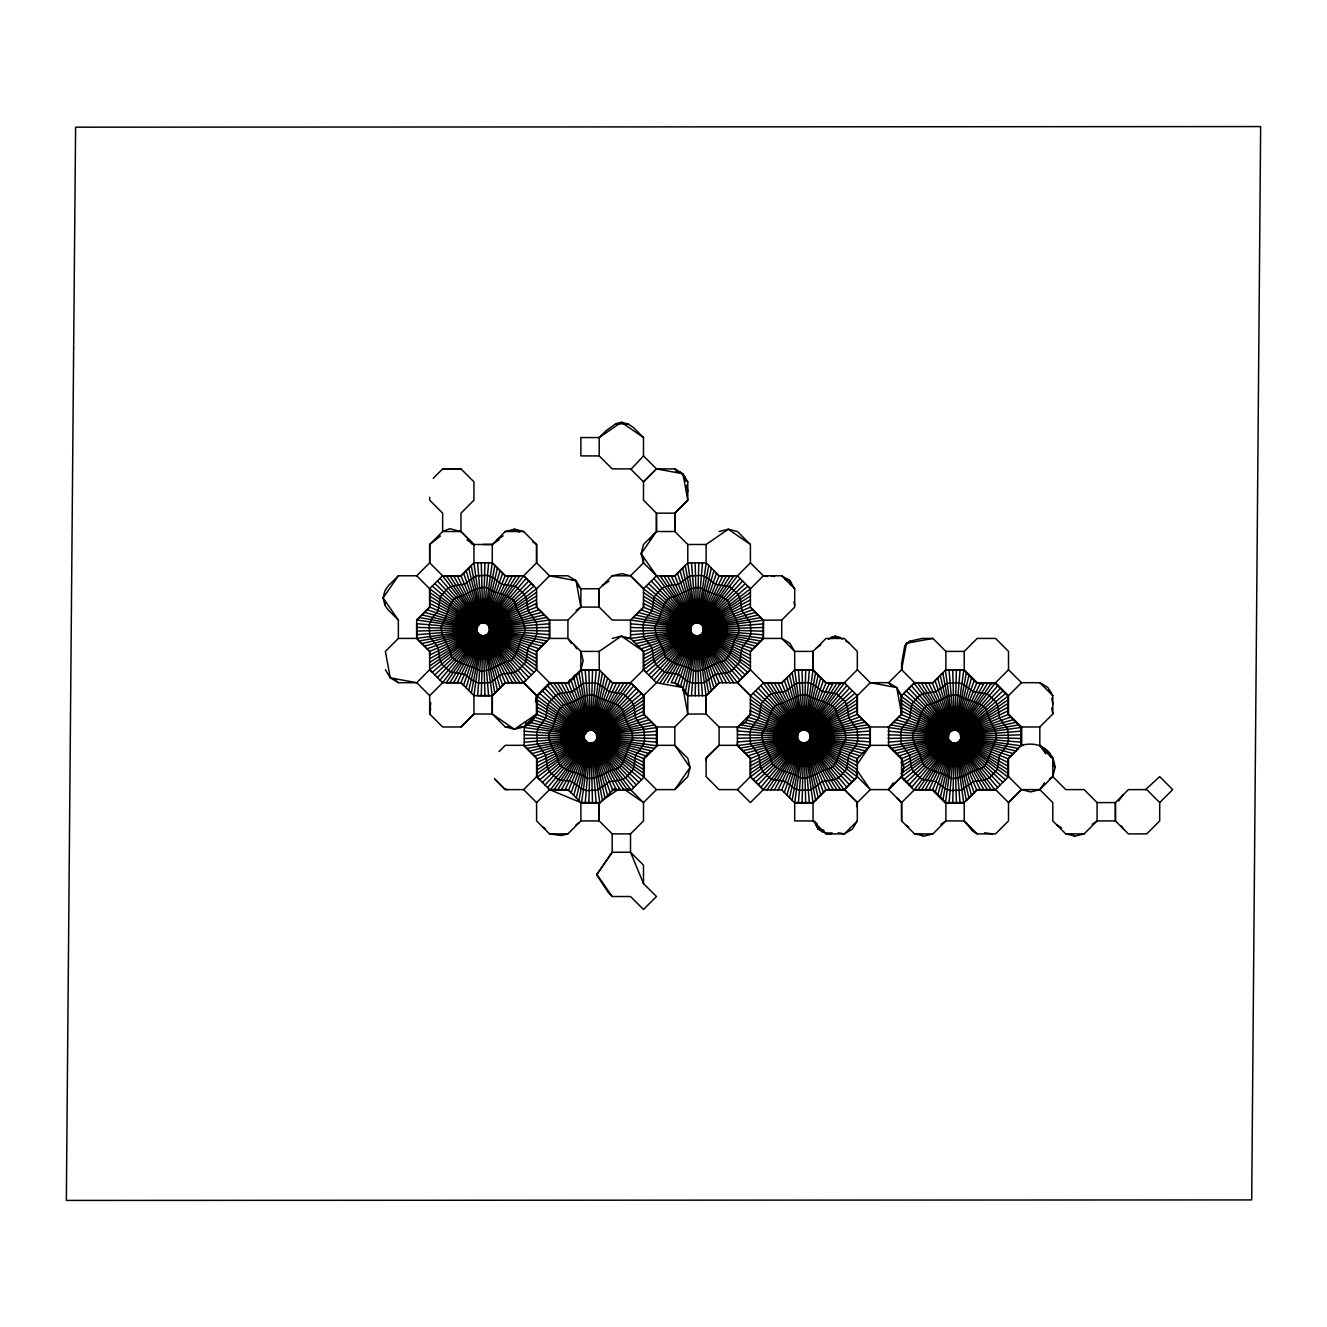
<?xml version="1.0" encoding="UTF-8"?>
<svg xmlns="http://www.w3.org/2000/svg" width="1327" height="1327" viewBox="0 0 1327 1327"><rect width="100%" height="100%" fill="white"/><g stroke="black" fill="none" stroke-linecap="round" stroke-linejoin="round"><path stroke-width="1.5" d="M477.886 633.211L429.633 669.704L416.711 682.708L398.365 682.708L390.254 677.832L385.394 651.375L398.365 638.42L398.365 620.074L387.783 609.491L384.896 605.129L383.105 597.93L384.847 590.93L388.181 585.97L398.365 575.785L416.711 575.785L429.683 588.757L429.683 607.102L416.661 620.041L416.711 638.42L429.633 651.358L429.633 655.638M416.711 575.785L429.683 562.814L429.683 544.485L442.654 531.513L449.704 528.693L460.983 531.513L473.955 544.485L473.955 562.814L461 575.785L442.604 575.752L429.633 588.724L429.633 607.069L416.711 620.074M585.688 740.947L539.824 779.762L537.236 777.174L537.219 758.828L524.265 745.857L524.265 727.511L529.871 721.888M505.023 726.732L514.445 729.286L523.618 726.98L531.712 722.12L536.589 714.009L536.589 695.663L549.56 682.708L567.906 682.708L580.878 669.737L583.167 660.564L580.878 651.391L567.906 638.42L567.906 620.074L580.878 607.102L599.207 607.102L612.178 620.074L630.524 620.074L690.455 628.467M509.352 726.98L505.272 726.98L492.3 714.026L492.3 695.68L505.272 682.708L523.618 682.692L536.589 669.737L536.556 651.358L546.807 641.107M591.543 730.165L599.854 670.251L581.508 670.251L568.537 683.223L550.207 683.223L537.236 696.194L537.219 714.54L534.2 717.559M549.56 682.708L536.589 669.737L536.589 651.391L549.56 638.42L549.527 620.041L536.556 607.069L536.589 588.757L523.618 575.785L505.272 575.802L492.3 562.814L473.921 562.781L482.248 622.695M691.981 633.593L646.1 672.407L643.512 669.82L643.495 651.391L630.541 638.503L630.541 620.157L643.495 607.102L643.495 602.906M690.504 628.135L633.128 617.569L643.512 607.185L643.495 588.757L630.524 575.785L622.048 573.662L612.178 575.785L599.207 588.757L599.207 607.102L599.207 588.773L580.878 588.773L577.991 585.887M700.971 634.538L737.464 682.791L750.402 695.68L750.402 714.026L745.542 722.12L737.43 726.98L737.43 745.326L750.402 758.298L750.402 776.643L737.43 789.615L719.085 789.615L706.13 776.643L706.13 758.298L719.085 745.326L719.085 726.98L706.13 714.026L687.784 714.026L674.813 726.98L674.813 745.326L687.784 758.298L690.073 767.47L687.784 776.643L674.813 789.615L656.467 789.615L643.495 802.586L643.495 820.932L630.524 833.903L630.524 852.249L643.495 883.566L656.467 896.521L643.495 909.493L630.524 896.521L612.178 896.521L608.479 892.806L597.25 875.687L596.918 874.377L612.178 852.249L612.178 833.903L599.207 820.932L580.878 820.932L567.89 833.887L561.255 835.546L549.56 833.887L536.589 820.932L536.589 802.586L549.56 789.615L567.89 789.615L581.508 803.117L599.854 803.117L612.825 790.146L631.171 790.146L644.142 777.174L644.142 758.828L657.114 745.857L657.114 727.511L644.142 714.54L644.142 696.194L631.171 683.223L612.825 683.223L609.806 680.187M685.08 565.617L674.829 575.868L656.483 575.868L641.206 553.658L643.495 544.485L656.467 531.513L656.467 513.167L643.495 500.196L643.495 481.85L630.524 468.879L612.195 468.879L599.207 455.907L580.878 455.907L580.878 437.562L599.207 437.562L621.368 422.301L628.069 423.976L633.228 427.311L643.495 437.562L643.495 455.907L656.467 468.879L682.924 473.756L687.784 481.85L687.784 500.196L674.813 513.167L656.467 513.167L656.467 531.513L641.206 553.658L643.495 562.83L656.467 575.785L692.976 624.121M656.467 468.879L643.495 481.85L656.467 468.879L674.813 468.879L682.924 473.756L687.784 500.196L674.813 513.167L674.813 531.513L687.784 544.485L687.784 562.83M750.402 714.026L737.447 727.279L737.43 730.928L797.311 735.938M671.976 682.791L674.829 682.791L682.924 687.568L687.784 695.68L706.13 695.68L706.13 714.026L706.13 695.68L719.085 682.708L737.464 682.791L750.435 669.82L750.435 651.474L763.373 638.42L763.407 620.157L750.402 607.102L750.435 588.84L763.373 575.785L781.719 575.802L789.83 580.662L794.691 588.773L794.691 607.102L781.719 620.074L781.719 638.42L794.691 651.391L794.691 669.737L813.036 669.737L826.008 682.708L831.515 684.068M856.396 772.977L857.308 776.643L844.354 789.615L826.008 789.615L813.036 802.586L794.691 802.586L794.691 820.932L813.036 820.932L826.008 833.903L844.354 833.903L852.448 829.043L857.308 820.932L857.325 802.586L870.28 789.615L888.626 789.615L901.597 802.586L901.597 820.932L914.568 833.887L924.421 836.01L932.914 833.887L945.886 820.932L964.231 820.932L977.203 833.903L995.532 833.903L1008.503 820.932L1008.52 802.586L1021.475 789.615L1039.821 789.615L1052.792 802.586L1052.792 820.932L1065.763 833.887L1075.235 836.11L1084.109 833.887L1097.081 820.932L1115.426 820.932L1128.398 833.903L1146.727 833.903L1159.698 820.932L1159.698 802.586L1172.67 789.615L1159.715 776.643L1145.533 789.615M797.311 736.966L737.43 741.959L737.447 745.625L750.402 758.596L750.402 776.942L763.39 789.913L781.719 789.913L794.691 802.885L813.036 802.885L826.008 789.913L844.354 789.913L857.325 776.942L857.325 758.596L870.296 745.625L870.296 727.279L857.325 714.308L857.325 695.962L854.737 693.374L808.873 732.189M982.71 684.068L977.203 682.708L964.231 669.737L945.886 669.737L932.914 682.708L914.568 682.708L901.116 696.161L901.116 714.507L888.145 727.478L948.059 735.805M1018.29 748.544L1008.039 758.795L1008.039 777.141L959.786 740.648M953.715 730.132L945.405 670.218L963.75 670.218L976.722 683.189L995.068 683.189L1008.039 696.161L1008.039 714.507L1021.01 727.478L1021.01 745.824L961.096 737.513M966.471 800.363L976.722 790.112L995.068 790.112L1008.52 776.643L1008.503 758.298L1021.475 745.326L1021.491 726.98L1008.52 714.026L1008.503 695.68L995.549 682.708L977.203 682.708M571.423 643.529L567.906 638.42L549.56 638.42L549.56 620.074L536.589 607.102L536.572 602.79M612.195 638.42L621.368 636.131L643.495 651.391L643.512 669.82L656.483 682.791L682.924 687.568L687.784 714.026L687.038 714.755M482.928 635.782L481.27 695.647M483.277 622.645L484.936 562.781M590.515 743.253L588.856 803.117M590.863 730.115L592.522 670.251M696.791 635.898L695.132 695.763M697.139 622.761L698.798 562.897M803.698 743.02L802.039 802.885M804.046 729.883L805.705 670.019M954.395 743.22L952.736 803.084M954.743 730.082L956.402 670.218M482.58 635.766L477.587 695.647L492.267 695.647L505.239 682.675L523.584 682.675L526.155 680.104L487.374 634.206M483.609 622.662L488.601 562.781M590.167 743.236L585.19 803.117M591.195 730.132L596.188 670.251M696.459 635.882L691.467 695.763M697.488 622.778L702.481 562.897M803.349 743.004L798.373 802.885M804.378 729.9L809.37 670.019M954.063 743.203L949.07 803.084M955.092 730.099L960.084 670.218M489.381 631.436L488.585 625.448L484.919 622.645L480.357 623.159L476.542 628.169L476.808 631.436L479.462 634.936L483.675 635.882L487.125 634.605L489.381 631.436L539.16 648.77M596.968 738.907L596.188 732.919L592.505 730.115L587.944 730.63L584.129 735.639L584.394 738.907L587.048 742.407L591.261 743.336L594.712 742.075L596.968 738.907L646.747 756.241M482.248 635.733L473.921 695.647L473.955 714.026L461 726.98L442.637 726.98L429.683 714.009L429.683 695.663L416.711 682.708L390.254 677.832L385.394 669.72M483.957 622.695L492.267 562.781L492.3 544.485L505.272 531.513L514.445 529.224L523.618 531.513L536.589 544.485L536.589 562.814L523.618 575.802L487.092 624.005M589.835 743.203L581.508 803.117M696.111 635.849L687.801 695.763L685.08 693.042M697.82 622.811L706.146 562.897L687.801 562.897L674.813 575.802L660.332 575.868M803.017 742.971L794.691 802.885M804.726 729.933L813.036 670.019L794.691 670.019L781.719 682.708L763.373 682.708L750.402 669.737L702.182 633.327M953.715 743.17L945.405 803.084L963.75 803.084L955.423 743.17M955.423 730.132L963.75 670.218M481.9 635.683L471.334 693.042M484.289 622.761L494.871 565.385M589.487 743.137L578.92 800.513M591.875 730.215L602.458 672.839M695.779 635.782L685.213 693.158M698.168 622.861L708.734 565.484M802.669 742.921L792.103 800.297M805.058 729.999L815.641 672.623M953.383 743.12L942.8 800.48M955.772 730.198L966.338 672.822M945.886 669.737L945.886 651.391L932.914 638.42L922.182 638.42L909.957 641.19L906.474 643.28L904.682 646.266L901.597 663.235L901.597 669.737L888.626 682.692L870.28 682.708L857.325 669.737L857.325 651.391L844.354 638.42L826.008 638.42L813.036 651.391L794.691 651.391L789.83 643.28L781.719 638.42L763.373 638.42L703.492 630.192M430.728 702.464L429.666 714.026L430.711 708.402M532.475 718.056L531.712 722.12L525.608 723.248M535.461 701.767L536.589 695.663L523.618 682.692L536.589 695.68L536.589 714.009L523.618 726.98L519.537 726.98M856.562 806.65L857.325 802.586L844.354 789.615L857.325 802.586M706.13 760.636L706.744 757.253L719.085 745.326L737.43 745.326M481.568 635.6L468.73 690.455M484.637 622.827L497.459 567.973M589.155 743.07L576.333 797.925M592.224 730.298L605.046 675.443M695.431 635.716L682.609 690.571M698.5 622.944L711.338 568.089M802.337 742.838L789.515 797.693M805.406 730.066L818.228 675.211M953.035 743.037L940.213 797.892M956.103 730.265L968.942 675.41M643.495 883.55L643.495 865.204L630.524 852.233L612.178 852.249L596.918 874.377L612.178 896.521M856.396 761.963L857.308 758.298M893.32 782.797L888.626 789.615L901.597 776.643L903.886 767.47L901.597 758.298L888.626 745.326L888.626 726.98L901.597 714.026L901.597 695.68L896.737 687.568L888.626 682.708L891.512 685.595M1008.52 776.643L1021.475 789.615L1030.648 791.904L1039.821 789.615L1052.792 776.643L1055.081 767.47C1053.24 749.772 1038.859 740.648 1021.475 745.326L1021.475 726.98L1039.821 726.98L1052.792 714.026L1052.792 695.68L1047.932 687.568L1039.821 682.708L1021.491 682.692L1008.503 669.737L1008.52 651.391L995.549 638.42L977.203 638.42L964.231 651.391L945.886 651.391M466.142 687.867L481.237 635.517M500.047 570.56L484.969 622.927M573.728 795.337L588.823 742.971M607.633 678.031L592.555 730.381M680.519 686.241L695.099 635.633M713.926 570.676L698.831 623.027M786.911 795.105L802.006 742.755M820.816 677.798L805.738 730.165M937.625 795.304L952.703 742.954M971.53 677.997L956.435 730.364M463.554 685.263L480.905 635.401M502.651 573.164L485.284 623.027M571.141 792.733L588.491 742.871M610.238 680.618L592.87 730.497M677.417 685.379L694.784 635.517M716.514 573.281L699.163 623.143M784.323 792.518L801.674 742.639M823.42 680.403L806.053 730.265M935.021 792.7L952.388 742.838M974.118 680.602L956.767 730.464M463.969 685.711L460.95 682.675L480.59 635.285M485.616 623.143L505.239 575.752L492.267 562.781M571.555 793.164L568.537 790.146L588.176 742.755M593.202 730.613L612.825 683.223M694.452 635.401L674.829 682.791L677.848 685.827M699.478 623.259L719.118 575.868L716.099 572.833M781.719 789.913L801.359 742.523M806.385 730.397L826.008 682.99L813.036 670.019M945.405 803.084L932.433 790.112L952.056 742.722M957.082 730.58L976.722 683.189M480.274 635.135L457.284 682.675M485.931 623.292L508.904 575.752M587.861 742.606L564.871 790.146M593.517 730.762L616.491 683.223M699.793 623.408L722.784 575.868M694.137 635.251L671.163 682.791M801.044 742.374L778.053 789.913M806.7 730.53L829.674 682.99M957.397 730.729L980.388 683.189M951.741 742.573L928.767 790.112M479.959 634.986L453.618 682.675M486.229 623.441L512.57 575.752M587.546 742.457L561.205 790.146M593.816 730.912L620.173 683.223M700.109 623.557L726.45 575.868M693.839 635.102L667.498 682.791M800.728 742.224L774.387 789.913M806.998 730.679L833.356 682.99M951.442 742.423L925.101 790.112M957.712 730.878L984.053 683.189M706.13 758.298L706.744 757.253M449.953 682.675L479.661 634.82M516.253 575.752L486.528 623.624M557.539 790.146L587.247 742.274M623.839 683.223L594.114 731.077M663.815 682.791L693.54 634.92M730.115 575.868L700.407 623.723M770.722 789.913L800.43 742.058M837.022 682.99L807.297 730.862M921.419 790.112L951.144 742.257M987.719 683.189L958.011 731.061M649.915 540.072L653.979 534.001M573.115 677.483L574.757 675.045M446.287 682.675L479.379 634.638M519.919 575.752L486.827 623.806M553.873 790.146L586.965 742.092M627.505 683.223L594.413 731.26M660.149 682.791L693.241 634.737M733.781 575.868L700.689 623.906M767.056 789.913L800.148 741.876M840.688 682.99L807.596 731.044M917.753 790.112L950.845 742.075M991.385 683.189L958.293 731.243M398.365 575.785L383.105 597.93L398.365 620.074M567.906 682.708L570.245 679.291M674.813 789.615L690.073 767.47L674.813 745.326L656.467 745.326L656.467 726.98L643.495 714.026L643.495 695.663L630.524 682.708L612.195 682.708L599.207 669.737L580.878 669.737L580.878 651.391L599.207 651.391L621.368 636.131L630.524 638.42L690.455 630.192M856.197 765.762L870.28 745.326L870.296 726.98L857.325 714.026L857.325 695.663L870.296 682.692L896.737 687.568L901.597 714.026M1039.821 789.615L1044.515 782.797M1118.561 801.044L1122.758 795.238M442.604 682.675L479.097 634.422M499.035 751.58L505.272 745.326L523.618 745.326L536.589 758.298L536.589 776.643L550.207 790.146L586.683 741.893M631.171 683.223L594.695 731.476M763.39 789.913L799.866 741.677M846.925 685.578L844.354 682.99L807.878 731.243M949.369 740.648L901.116 777.141L914.087 790.112L950.58 741.859M995.068 683.189L958.575 731.442M692.976 634.538L656.483 682.791L643.495 695.663M700.971 624.121L737.464 575.868L750.402 562.814L750.402 544.485L737.447 531.513L728.274 529.224L719.101 531.513M440.017 680.087L478.831 634.206M526.172 578.356L487.374 624.221M547.603 787.541L586.418 741.677M633.759 685.81L594.96 731.691M653.896 680.187L692.694 634.323M740.051 578.456L701.237 624.337M760.786 787.326L799.6 741.461M846.941 685.595L808.143 731.459M911.5 787.525L950.298 741.644M997.655 685.794L958.84 731.658M437.412 677.483L478.566 633.991M528.776 580.944L487.623 624.453M545.015 784.954L586.169 741.445M636.363 688.414L595.209 731.907M651.292 677.599L692.445 634.09M742.656 581.06L701.502 624.553M758.198 784.721L799.335 741.229M849.545 688.182L808.392 731.691M908.895 784.92L950.049 741.428M1000.259 688.381L959.106 731.89M440.464 535.975L429.683 544.485L429.683 562.83L442.654 575.785L461 575.785L471.201 565.501L481.9 622.761M798.655 732.454L750.402 695.962L763.39 682.99L781.719 682.99L791.97 672.739M949.568 732.388L903.704 693.573L914.087 683.189L932.433 683.189L942.684 672.938M433.183 478.35L442.654 468.879L460.983 468.879L473.955 481.85L473.955 500.196L460.983 513.167L460.983 531.513L473.955 544.485L492.3 544.485L499.118 539.774M643.495 455.907L630.988 469.343M429.683 695.663L442.654 682.708L460.983 682.708L473.955 695.663L492.3 695.68L492.3 714.026L514.445 729.286L536.589 714.026M536.589 588.773L549.56 575.785L567.906 575.802L576.018 580.662L580.878 588.773L580.878 607.119L576.167 610.354M460.983 726.98L473.955 714.009L492.3 714.026M612.178 575.785L630.524 575.785L643.495 562.814L643.495 558.75M630.524 575.785L643.495 588.757L656.483 575.868M505.272 789.615L494.589 778.932L505.272 789.615L523.618 789.615L536.589 776.643M630.524 682.708L643.495 669.737L691.765 633.327M644.939 756.854L650.694 751.099M750.402 669.737L737.447 682.692L750.402 695.663M838.846 684.068L844.354 682.708L857.325 669.737M888.626 789.615L901.597 776.643L901.597 758.298M857.308 820.932L844.354 833.903L838.249 832.775M1008.52 669.737L995.549 682.708L990.042 684.068M901.597 820.932L901.597 802.603L914.568 789.615L932.914 789.615L945.886 802.586L964.231 802.586L977.203 789.615L995.549 789.615L1008.52 802.586L1021.475 789.615M1008.503 695.68L1021.475 682.708M747.383 717.326L750.402 714.308L750.402 710.028M904.682 646.266L909.957 641.19M478.334 633.742L434.825 674.896M487.872 624.685L531.364 583.532M692.196 633.858L648.704 675.012M701.734 624.801L745.243 583.648M585.92 741.212L542.411 782.366M595.458 732.156L638.95 691.002M799.103 740.98L755.594 782.134M808.641 731.923L852.133 690.77M949.8 741.179L906.308 782.333M959.338 732.122L1002.847 690.969M478.102 633.493L432.237 672.291L429.633 669.704L429.683 651.391L416.711 638.42L416.661 623.69L476.542 628.699M488.104 624.951L533.968 586.136L523.584 575.752M701.966 625.05L747.831 586.235L750.435 588.84L702.182 625.332M595.69 732.404L641.555 693.59M798.871 740.731L753.006 779.546M949.568 740.93L903.704 779.729M959.57 732.388L1005.435 693.573M488.303 625.216L536.556 588.724M585.472 740.682L537.236 777.174M595.906 732.686L644.142 696.194M798.655 740.466L750.402 776.942M809.088 732.454L857.325 695.962M959.786 732.653L1008.039 696.161M816.238 648.19L820.766 644.856M828.347 639.299L835.181 636.131L842.711 639.067M579.335 822.475L575.835 825.012M643.495 437.562L621.368 422.301L615.794 423.695L605.958 430.827L599.207 437.562L599.207 455.907M488.518 625.498L536.556 592.389M702.464 625.564L703.26 631.552L700.988 634.721L697.554 635.981L693.341 635.052L690.687 631.552L691.533 625.448L694.22 623.275L698.782 622.761L702.464 625.564L750.435 592.505M596.105 732.952L644.142 699.86M809.37 732.686L810.15 738.675L807.894 741.843L804.444 743.12L800.231 742.175L797.577 738.675L798.423 732.57L801.126 730.397L805.688 729.883L809.37 732.686L857.325 699.628M960.068 732.886L960.864 738.874L958.592 742.042L955.158 743.319L950.945 742.374L948.291 738.874L949.137 732.769L951.824 730.596L956.385 730.082L960.068 732.886L1008.039 699.827M477.687 632.946L429.633 666.038M691.549 633.045L643.512 666.154M585.273 740.4L537.219 773.508M798.456 740.184L750.402 773.276M949.153 740.383L901.116 773.475M687.784 544.485L706.13 544.485L728.274 529.224L750.402 544.485M831.78 638.469L835.181 636.131L838.581 638.469M602.624 800.231L619.643 788.487M940.793 824.432L945.886 820.932L945.886 802.586M1049.392 778.999L1052.792 776.643L1052.792 758.298L1039.821 745.326L1039.821 726.98M1092.254 824.249L1097.081 820.932L1097.081 802.586L1084.109 789.615L1065.763 789.615L1052.792 776.643M496.746 540.039L503.033 535.909M602.524 585.456L609.06 581.176M477.504 632.647L429.633 662.372M488.701 625.78L536.556 596.055M691.367 632.763L643.512 662.472M702.564 625.896L750.435 596.171M585.091 740.118L537.219 769.826M596.287 733.25L644.142 703.526M798.273 739.885L750.402 769.61M809.47 733.018L857.325 703.31M948.971 740.084L902.742 768.797M960.167 733.217L1008.039 703.492M429.633 658.706L477.322 632.349M536.556 599.738L488.867 626.079M643.512 658.806L691.201 632.465M750.435 599.837L702.746 626.195M537.219 766.16L584.908 739.819M644.142 707.191L596.453 733.549M750.402 765.944L798.091 739.587M857.325 706.976L809.636 733.317M902.692 765.264L948.805 739.786M1008.039 707.175L960.35 733.516M429.633 655.024L477.173 632.05M536.556 603.403L489.016 626.394M643.512 655.14L691.052 632.15M750.435 603.52L702.895 626.493M537.219 762.494L584.759 739.504M644.142 710.874L596.619 733.848M750.402 762.262L797.942 739.288M857.325 710.642L809.802 733.632M901.116 762.461L948.656 739.487M1008.039 710.841L960.499 733.831M536.556 607.069L489.165 626.709M644.142 714.54L596.752 734.163M857.325 714.308L809.934 733.947M1008.039 714.507L960.632 734.146M429.633 651.358L477.04 631.735M643.512 651.474L690.903 631.834M703.028 626.808L750.435 607.185L763.407 620.157L763.373 638.42L750.435 651.474L703.028 631.834M537.219 758.828L584.626 739.189M750.402 758.596L797.809 738.973M948.506 739.172L901.116 758.795L888.145 745.824L948.059 737.513M489.281 627.024L539.16 609.657M476.907 631.403L427.045 648.77M703.161 627.14L753.023 609.773M690.786 631.519L640.908 648.886M584.494 738.874L534.632 756.241M596.868 734.495L646.747 717.127M797.676 738.641L747.814 756.008M810.051 734.262L859.929 716.895M948.39 738.84L898.512 756.208M960.765 734.461L1010.627 717.094M489.398 627.356L541.748 612.261M476.808 631.071L424.458 646.166M690.67 631.188L638.32 646.282M703.26 627.472L755.627 612.377M584.394 738.542L532.044 753.636M596.984 734.826L649.334 719.732M797.577 738.326L745.227 753.421M810.167 734.594L862.517 719.499M948.274 738.525L895.924 753.603M960.864 734.793L1013.214 719.698M612.178 789.615L615.844 788.702M421.853 643.578L476.708 630.74M635.733 643.695L690.587 630.856M529.44 751.049L584.295 738.21M742.622 750.817L797.477 737.994M893.336 751.016L948.191 738.177M544.335 614.865L489.481 627.688M758.215 614.965L703.36 627.804M651.922 722.319L597.067 735.158M865.104 722.104L810.25 734.926M1015.818 722.303L960.964 735.125M419.266 640.991L476.642 630.408M633.128 641.09L690.504 630.524M526.852 748.445L584.228 737.878M740.035 748.229L797.411 737.646M890.732 748.428L948.108 737.845M546.94 617.453L489.563 628.019M760.802 617.569L703.426 628.135M654.526 724.924L597.15 735.49M867.709 724.691L810.333 735.258M1018.406 724.89L961.03 735.457M932.914 638.42L906.474 643.28L901.597 669.737L914.568 682.708M826.008 833.903L832.112 832.775M549.527 620.041L489.613 628.351M524.265 745.857L584.179 737.547M657.114 727.511L597.2 735.822M737.447 745.625L797.345 737.314M870.296 727.279L810.382 735.606M1021.01 727.478L961.096 735.805M476.575 630.076L416.661 638.387L398.365 638.42M703.492 628.467L763.407 620.157L781.719 620.074M416.661 634.721L476.542 629.728M549.527 623.723L489.646 628.699M630.541 634.837L690.422 629.844M763.407 623.823L703.526 628.816M524.265 742.191L584.129 737.198M657.114 731.177L597.233 736.17M870.296 730.961L810.415 735.938M888.145 742.158L948.025 737.165M1021.01 731.16L961.13 736.137M416.661 631.055L476.526 629.38M549.527 627.389L489.663 629.048M630.541 631.171L690.405 629.496M763.407 627.489L703.542 629.164M524.265 738.525L584.112 736.85M657.114 734.843L597.266 736.518M737.43 738.293L797.295 736.634M870.296 734.627L810.432 736.286M888.145 738.492L948.009 736.817M1021.01 734.826L961.146 736.485M512.487 529.705L516.103 529.639L519.388 532.027M505.239 575.752L519.736 575.752M706.13 544.468L706.13 562.814L719.101 575.802L733.615 575.868M460.95 682.675L446.453 682.675M826.008 682.99L840.505 682.99M568.537 790.146L550.207 790.146M932.433 790.112L914.087 790.112M442.654 468.879L460.983 468.879M460.983 531.513L442.654 531.513L442.654 513.167L429.683 500.196L429.683 497.277M505.272 531.513L523.618 531.513M656.467 531.513L674.813 531.513L674.813 513.167M483.144 544.485L492.3 544.468M719.101 575.802L737.464 575.868L750.402 588.757M549.56 620.074L567.906 620.074M626.46 638.42L630.524 638.42M826.008 682.708L844.354 682.99M656.467 726.98L674.813 726.98M719.085 726.98L737.43 726.98M870.296 726.98L888.626 726.98M870.28 745.326L888.626 745.326M549.56 789.615L580.878 802.586L599.207 802.586L599.207 820.932L599.207 802.586M1097.081 802.586L1115.426 802.586L1128.381 789.615L1146.744 789.615L1159.698 802.586M549.56 833.887L567.89 833.887M914.568 833.887L932.914 833.887M1065.763 833.887L1084.109 833.887M612.178 833.903L630.524 833.903M615.794 423.695L628.069 423.976M690.405 629.164L630.541 627.489M703.542 629.496L763.407 631.171M476.526 629.048L416.661 627.389M489.663 629.38L549.527 631.055M948.009 736.485L888.145 734.826M961.146 736.817L1021.01 738.492M797.295 736.286L737.43 734.627M810.432 736.634L870.296 738.293M584.112 736.518L524.265 734.843M597.266 736.85L657.114 738.525M831.365 637.076L839.974 637.325M690.422 628.816L630.541 623.823M703.526 629.844L763.407 634.837M489.646 629.728L549.527 634.721M948.025 736.137L888.145 731.16M961.13 737.165L1021.01 742.158M810.415 736.966L870.296 741.959M584.129 736.17L524.265 731.177M597.233 737.198L657.114 742.191M1021.475 745.326L1023.316 745.542M476.575 628.351L416.661 620.041M489.613 630.076L549.527 638.387M797.345 735.606L737.447 727.279M810.382 737.314L870.296 745.625M584.179 735.822L524.265 727.511M597.2 737.547L657.114 745.857M984.534 832.809L992.447 833.903M676.173 471.417L679.955 471.964L685.014 477.239L685.81 481.253M504.409 789.101L507.81 789.615M703.426 630.524L760.802 641.09M476.642 628.019L419.266 617.453M489.563 630.408L546.94 640.991M948.108 735.457L890.732 724.89M961.03 737.845L1018.406 748.428M797.411 735.258L740.035 724.691M810.333 737.646L867.709 748.229M584.228 735.49L526.852 724.924M597.15 737.878L654.526 748.445M767.454 576.532L763.373 575.785L750.402 562.814M785.766 579.916L789.83 580.662L790.577 584.726M532.525 541.648L536.589 544.485L536.589 562.83L549.56 575.785L576.018 580.662L580.878 607.102M824.001 830.155L817.896 829.043L814.745 821.114M549.56 575.785L553.624 576.532M571.937 579.916L576.018 580.662M771.087 575.785L774.537 576.565M784.804 578.887L788.138 579.65L790.676 582.072L791.224 585.273M816.768 822.939L817.896 829.043L822.939 832.062L831.034 833.903M690.587 627.804L635.733 614.965M703.36 630.856L758.215 643.695M948.191 735.125L893.336 722.303M960.964 738.177L1015.818 751.016M476.708 627.688L421.853 614.865M489.481 630.74L544.335 643.578M797.477 734.926L744.48 722.535M810.25 737.994L865.104 750.817M584.295 735.158L529.44 722.319M597.067 738.21L651.922 751.049M626.858 788.702L630.524 789.615L643.495 802.586L623.06 788.487M638.32 612.377L690.67 627.472M895.924 719.698L948.274 734.793M424.458 612.261L476.808 627.356M746.952 719.997L797.577 734.594M532.044 719.732L584.394 734.826M755.627 646.282L703.26 631.188M1013.214 753.603L960.864 738.525M541.748 646.166L489.398 631.071M862.517 753.421L810.167 738.326M649.334 753.636L596.984 738.542M640.908 609.773L690.786 627.14M753.023 648.886L703.161 631.519M898.512 717.094L948.39 734.461M1010.627 756.208L960.765 738.84M747.814 716.895L797.676 734.262M859.929 756.008L810.051 738.641M427.045 609.657L476.907 627.024M534.632 717.127L584.494 734.495M643.512 607.185L690.903 626.808M901.116 714.507L948.506 734.146M960.632 739.172L1008.039 758.795M750.402 714.308L797.809 733.947M809.934 738.973L857.325 758.596M429.633 607.069L477.04 626.709M489.165 631.735L536.556 651.358M584.626 734.163L537.219 714.54M596.752 739.189L644.142 758.828M948.656 733.831L901.116 710.841M960.499 739.487L1008.039 762.461M691.052 626.493L643.512 603.52M702.895 632.15L750.435 655.14M809.802 739.288L857.325 762.262M797.942 733.632L750.402 710.642M489.016 632.05L536.556 655.024M477.173 626.394L429.633 603.403M584.759 733.848L537.219 710.874M596.619 739.504L644.142 762.494M948.805 733.516L901.116 707.175M960.35 739.786L1008.039 766.143M702.746 632.465L750.435 658.806M691.201 626.195L643.512 599.837M798.091 733.317L750.402 706.976M809.636 739.587L857.325 765.944M488.867 632.349L536.556 658.706M477.322 626.079L429.633 599.738M584.908 733.549L537.219 707.191M596.453 739.819L644.142 766.16M977.203 833.903L972.658 831.183L964.231 820.932L964.231 802.586M901.116 703.492L948.971 733.217M1008.039 769.809L960.167 740.084M643.512 596.171L691.367 625.896M750.435 662.472L702.564 632.763M750.402 703.31L798.273 733.018M857.325 769.61L809.47 739.885M429.633 596.055L477.504 625.78M536.556 662.372L488.701 632.647M537.219 703.526L585.091 733.25M644.142 769.826L596.287 740.118M1056.756 824.88L1061.6 827.932M1071.32 834.053L1074.555 836.093M845.614 640.908L848.948 643.014M905.926 825.245L908.613 826.953M919.644 833.92L922.862 835.96M542.71 827.053L545.148 828.629M467.038 539.973L473.955 544.485M901.116 699.827L949.153 732.935M1008.039 773.475L959.985 740.383M643.512 592.505L691.549 625.598M750.435 666.154L702.381 633.045M750.402 699.628L798.456 732.736M857.325 773.276L809.288 740.184M429.633 592.389L477.687 625.498M536.556 666.038L488.518 632.946M537.219 699.86L585.273 732.952M644.142 773.508L596.105 740.4M514.445 529.224L517.862 531.563M901.116 696.161L949.369 732.653M643.512 588.84L691.765 625.332M857.325 776.942L809.088 740.466M429.633 588.724L477.886 625.216M536.556 669.704L488.303 633.211M537.236 696.194L585.472 732.686M644.142 777.174L595.906 740.682M1005.435 779.729L959.57 740.93M646.1 586.235L691.981 625.05M747.831 672.407L701.966 633.593M753.006 693.374L798.871 732.189M854.737 779.546L808.873 740.731M432.237 586.136L478.102 624.951M533.968 672.291L488.104 633.493M539.824 693.59L585.688 732.404M641.555 779.762L595.69 740.947M906.308 690.969L949.8 732.122M1002.847 782.333L959.338 741.179M648.704 583.648L692.196 624.801M745.243 675.012L701.734 633.858M755.594 690.77L799.103 731.923M852.133 782.134L808.641 740.98M434.825 583.532L478.334 624.685M531.364 674.896L487.872 633.742M542.411 691.002L585.92 732.156M638.95 782.366L595.458 741.212M1042.077 684.052L1043.785 685.677M1048.612 690.272L1050.802 692.362M815.375 824.847L822.939 832.062M1039.821 682.708L1052.792 695.68M1039.821 745.326L1052.792 758.298L1039.821 745.326L1045.693 753.852M674.813 468.879L677.699 471.765M683.455 477.538L687.784 481.85M781.719 575.802L794.691 588.773M898.727 692.794L901.597 695.68M844.354 682.708L857.325 695.663M901.597 776.643L911.682 786.729M857.325 776.643L870.28 789.615L856.197 769.179M750.402 776.643L763.373 789.615L750.402 802.586L737.43 789.615M656.467 789.615L643.495 776.643L643.495 758.298M429.666 669.737L442.654 682.708M523.618 789.615L536.589 802.586M394.036 678.379L398.365 682.692M897.284 798.257L901.597 802.586M950.049 731.89L908.895 688.381M959.106 741.428L1000.259 784.92M799.335 731.691L758.198 688.182M808.392 741.229L849.545 784.721M692.445 624.553L651.292 581.06M701.502 634.09L742.656 677.599M586.169 731.907L545.015 688.414M595.209 741.445L636.363 784.954M478.566 624.453L437.412 580.944M487.623 633.991L528.776 677.483M950.298 731.658L911.5 685.794M958.84 741.644L997.655 787.525M799.6 731.459L760.786 685.595M808.143 741.461L846.941 787.326M692.694 624.337L653.896 578.456M701.237 634.323L740.051 680.187M586.418 731.691L547.603 685.81M594.96 741.677L633.759 787.541M478.831 624.221L440.017 578.356M950.58 731.442L914.087 683.189M958.575 741.859L995.068 790.112M799.866 731.243L763.39 682.99M807.878 741.677L844.354 789.913M586.683 731.476L550.207 683.223M594.695 741.893L631.171 790.146M479.097 624.005L442.604 575.752M487.092 634.422L523.584 682.675M1121.249 825.925L1123.587 829.093M950.845 731.243L917.753 683.189M958.293 742.075L991.385 790.112M800.148 731.044L767.056 682.99M807.596 741.876L840.688 789.913M693.241 623.906L660.149 575.868M700.689 634.737L733.781 682.791M586.965 731.26L553.873 683.223M594.413 742.092L627.505 790.146M479.379 623.806L446.287 575.752M486.827 634.638L519.919 682.675M1052.742 764.07L1055.081 767.47M468.696 539.226L471.865 544.02M573.728 644.242L576.747 648.837M951.144 731.061L921.419 683.189M958.011 742.257L987.719 790.112M800.43 730.862L770.722 682.99M807.297 742.058L837.022 789.913M693.54 623.723L663.815 575.868M700.407 634.92L730.115 682.791M587.247 731.077L557.539 683.223M594.114 742.274L623.839 790.146M479.661 623.624L449.953 575.752M486.528 634.82L516.253 682.675M925.101 683.189L951.442 730.878M984.053 790.112L957.712 742.423M774.387 682.99L800.728 730.679M833.356 789.913L806.998 742.224M667.498 575.868L693.839 623.557M726.45 682.791L700.109 635.102M561.205 683.223L587.546 730.912M620.173 790.146L593.816 742.457M453.618 575.752L479.959 623.441M512.57 682.675L486.229 634.986M928.767 683.189L951.741 730.729M980.388 790.112L957.397 742.573M778.053 682.99L801.044 730.53M829.674 789.913L806.7 742.374M671.163 575.868L694.137 623.408M722.784 682.791L699.793 635.251M564.871 683.223L587.861 730.762M616.491 790.146L593.517 742.606M457.284 575.752L480.274 623.292M508.904 682.675L485.931 635.135M932.433 683.189L952.056 730.58M957.082 742.722L976.722 790.112M781.719 682.99L801.359 730.397M806.385 742.523L826.008 789.913M674.829 575.868L694.452 623.259M699.478 635.401L719.118 682.791L706.146 695.763L697.82 635.849M568.537 683.223L588.176 730.613M593.202 742.755L612.825 790.146M460.95 575.752L480.59 623.143M485.616 635.285L505.239 682.675M952.388 730.464L935.021 680.602M956.767 742.838L974.118 792.7M801.674 730.265L784.323 680.403M806.053 742.639L823.42 792.518M694.784 623.143L677.417 573.281M699.163 635.517L716.514 685.379M588.491 730.497L571.141 680.618M592.87 742.871L610.238 792.733M480.905 623.027L463.554 573.164M485.284 635.401L502.651 685.263M952.703 730.364L937.625 677.997M956.435 742.954L971.53 795.304M802.006 730.165L786.911 677.798M805.738 742.755L820.816 795.105M698.831 635.633L713.926 687.983M695.099 623.027L680.021 570.676M588.823 730.381L573.728 678.031M592.555 742.971L607.633 795.337M484.969 635.517L500.047 687.867M481.237 622.927L466.142 570.56M940.213 675.41L953.035 730.265M968.942 797.892L956.103 743.037M789.515 675.211L802.337 730.066M818.228 797.693L805.406 742.838M682.609 568.089L695.431 622.944M711.338 690.571L698.5 635.716M576.333 675.443L589.155 730.298M605.046 797.925L592.224 743.07M468.73 567.973L481.568 622.827M497.459 690.455L484.637 635.6M686.59 485.284L687.784 491.322M1049.856 753.404L1050.553 756.937M942.8 672.822L953.383 730.198M966.338 800.48L955.772 743.12M792.103 672.623L802.669 729.999M815.641 800.297L805.058 742.921M685.213 565.484L695.779 622.861M708.734 693.158L698.168 635.782M578.92 672.839L589.487 730.215M602.458 800.513L591.875 743.137M494.871 693.042L484.289 635.683M1051.681 707.921L1052.792 714.026M1051.797 698.184L1052.792 704.023M794.06 601.778L794.691 605.51M794.691 670.019L803.017 729.933M813.036 802.885L804.726 742.971M687.801 562.897L696.111 622.811M581.508 670.251L589.835 730.165M599.854 803.117L591.543 743.203M492.267 695.647L483.957 635.733M949.07 670.218L954.063 730.099M960.084 803.084L955.092 743.203M798.373 670.019L803.349 729.9M809.37 802.885L804.378 743.004M691.467 562.897L696.459 622.778M702.481 695.763L697.488 635.882M585.19 670.251L590.167 730.132M596.188 803.117L591.195 743.236M477.587 562.781L482.58 622.662M488.601 695.647L483.609 635.766M952.736 670.218L954.395 730.082M956.402 803.084L954.743 743.22M802.039 670.019L803.698 729.883M805.705 802.885L804.046 743.02M695.132 562.897L696.791 622.761M698.798 695.763L697.139 635.898M588.856 670.251L590.515 730.115M592.522 803.117L590.863 743.253M481.27 562.781L482.928 622.645M484.936 695.647L483.277 635.782M641.422 552.812L641.422 554.52M597.233 873.1L597.25 875.687M384.896 602.176L384.896 605.129M964.231 651.391L964.231 669.737M813.036 802.586L813.036 820.932M687.784 695.68L687.784 714.026M599.207 651.391L599.207 669.737M580.878 802.586L580.878 820.932M813.036 651.391L813.036 669.737L813.036 651.391M73.648 348.155L66.35 1200.421L1251.693 1199.923L1260.65 126.579L75.606 127.193L73.648 348.155M429.202 624.884L429.749 636.313L438.126 647.841L439.701 659.204L441.924 664.263L450.384 671.96L464.467 674.182L473.623 681.099L478.765 683.106L490.177 682.576L501.722 674.182L513.085 672.607L518.144 670.384L525.84 661.924L528.08 647.841L534.997 638.702L536.987 633.543L536.456 622.131L528.08 610.586L526.487 599.223L524.265 594.164L515.805 586.484L501.722 584.245L492.566 577.328L487.424 575.321L476.011 575.868L464.467 584.245L453.104 585.821L448.045 588.043L440.365 596.503L438.126 610.586L431.209 619.742L429.202 624.884M536.788 732.355L537.335 743.767L545.712 755.312L547.288 766.674L549.511 771.733L557.97 779.413L572.053 781.653L581.209 788.57L586.352 790.577L597.78 790.029L609.309 781.653L620.671 780.077L625.73 777.854L633.427 769.395L635.666 755.312L642.583 746.156L644.574 741.013L644.043 729.601L635.666 718.056L634.074 706.694L631.868 701.635L623.408 693.938L609.309 691.699L600.169 684.782L595.01 682.791L583.598 683.322L572.053 691.699L560.691 693.291L555.648 695.514L547.951 703.973L545.712 718.056L538.795 727.213L536.788 732.355M643.081 625L643.612 636.413L651.988 647.958L653.581 659.32L655.803 664.379L664.263 672.059L678.346 674.298L687.502 681.215L692.644 683.223L704.056 682.675L715.601 674.298L726.964 672.723L732.023 670.5L739.703 662.04L741.942 647.958L748.859 638.801L750.866 633.659L750.319 622.247L741.942 610.702L740.366 599.34L738.144 594.28L729.684 586.584L715.601 584.344L706.445 577.427L701.303 575.437L689.891 575.968L678.346 584.344L666.983 585.937L661.924 588.16L654.228 596.619L651.988 610.702L645.071 619.858L643.081 625M749.971 732.122L750.518 743.551L758.895 755.08L760.471 766.442L762.693 771.501L771.153 779.198L785.236 781.437L794.392 788.354L799.534 790.345L810.963 789.814L822.491 781.437L833.854 779.845L838.913 777.622L846.609 769.179L848.849 755.08L855.766 745.94L857.756 740.781L857.225 729.369L848.849 717.824L847.256 706.462L845.034 701.402L836.574 693.722L822.491 691.483L813.351 684.566L808.193 682.559L796.781 683.106L785.236 691.483L773.873 693.059L768.814 695.282L761.134 703.741L758.895 717.824L751.978 726.98L749.971 732.122M900.685 732.322L901.215 743.75L909.592 755.279L911.185 766.641L913.407 771.7L921.867 779.397L935.95 781.62L945.106 788.553L950.248 790.544L961.66 790.013L973.205 781.62L984.568 780.044L989.627 777.821L997.307 769.361L999.546 755.279L1006.463 746.139L1008.47 740.98L1007.923 729.568L999.546 718.023L997.97 706.661L995.748 701.601L987.288 693.921L973.205 691.682L964.049 684.765L958.907 682.758L947.495 683.305L935.95 691.682L924.587 693.258L919.528 695.481L911.831 703.94L909.592 718.023L902.675 727.179L900.685 732.322M441.393 625.929C440.199 637.142 449.82 645.536 451.28 656.384C458.362 665.159 471.102 664.296 479.81 670.931C491.023 672.125 499.416 662.505 510.265 661.028C519.039 653.946 518.177 641.223 524.812 632.498C526.006 621.301 516.385 612.892 514.909 602.043C507.826 593.269 495.104 594.148 486.379 587.496C475.182 586.318 466.789 595.923 455.924 597.399C447.149 604.482 448.028 617.221 441.393 625.929M548.98 733.4C547.786 744.613 557.406 753.006 558.866 763.854C565.949 772.629 578.688 771.75 587.413 778.385C598.61 779.579 607.003 769.959 617.868 768.499C626.626 761.416 625.763 748.677 632.398 739.968C633.593 728.755 623.972 720.362 622.496 709.514C615.429 700.739 602.69 701.601 593.965 694.966C582.769 693.772 574.375 703.393 563.511 704.869C554.752 711.952 555.615 724.691 548.98 733.4M655.256 626.045C654.062 637.259 663.682 645.652 665.159 656.5C672.242 665.275 684.964 664.396 693.689 671.031C704.886 672.225 713.279 662.604 724.144 661.145C732.919 654.062 732.04 641.323 738.675 632.614C739.869 621.401 730.265 613.008 728.788 602.159C721.706 593.385 708.966 594.247 700.258 587.612C689.045 586.418 680.651 596.039 669.803 597.515C661.028 604.598 661.891 617.337 655.256 626.045M762.162 733.184C760.968 744.381 770.589 752.774 772.049 763.639C779.131 772.397 791.871 771.534 800.579 778.169C811.792 779.364 820.186 769.743 831.034 768.267C839.809 761.2 838.946 748.461 845.581 739.736C846.775 728.54 837.155 720.146 835.678 709.282C828.595 700.507 815.873 701.386 807.148 694.751C795.951 693.557 787.558 703.177 776.693 704.637C767.918 711.72 768.797 724.459 762.162 733.184M912.86 733.367C911.666 744.58 921.286 752.973 922.763 763.821C929.845 772.596 942.568 771.733 951.293 778.368C962.49 779.563 970.883 769.942 981.748 768.466C990.523 761.383 989.643 748.66 996.278 739.935C997.473 728.739 987.869 720.329 986.392 709.481C979.309 700.706 966.57 701.585 957.862 694.933C946.649 693.756 938.255 703.36 927.407 704.836C918.632 711.919 919.495 724.658 912.86 733.367M464.964 627.804C463.256 650.661 499.334 653.614 501.241 630.624C502.933 607.766 466.855 604.83 464.964 627.804M572.551 735.274C570.842 758.132 606.92 761.068 608.828 738.094C610.52 715.236 574.442 712.284 572.551 735.274M678.827 627.92C677.135 650.777 713.213 653.713 715.104 630.74C716.812 607.882 680.734 604.93 678.827 627.92M785.733 735.058C784.025 757.899 820.103 760.852 822.01 737.862C823.702 715.004 787.624 712.068 785.733 735.058M936.431 735.241C934.739 758.099 970.817 761.051 972.708 738.061C974.416 715.203 938.338 712.267 936.431 735.241M453.27 626.891C453.701 643.263 464.666 655.936 480.772 659.038C497.144 658.607 509.817 647.659 512.919 631.536C512.504 615.181 501.54 602.491 485.417 599.389C469.061 599.821 456.372 610.768 453.27 626.891M560.857 734.362C561.288 750.717 572.252 763.407 588.375 766.508C604.73 766.077 617.403 755.129 620.505 739.006C620.091 722.634 609.126 709.962 593.003 706.86C576.648 707.274 563.958 718.239 560.857 734.362M667.149 627.007C667.564 643.379 678.528 656.052 694.651 659.154C711.007 658.723 723.696 647.775 726.798 631.652C726.367 615.28 715.419 602.607 699.296 599.505C682.924 599.92 670.251 610.884 667.149 627.007M774.039 734.146C774.47 750.501 785.435 763.174 801.541 766.276C817.913 765.861 830.586 754.897 833.688 738.774C833.273 722.419 822.309 709.729 806.186 706.627C789.83 707.059 777.141 718.023 774.039 734.146M924.753 734.329C925.168 750.7 936.132 763.373 952.255 766.475C968.61 766.061 981.3 755.096 984.402 738.973C983.971 722.618 973.023 709.928 956.9 706.827C940.528 707.258 927.855 718.206 924.753 734.329M1115.426 820.932L1115.426 802.586L1115.426 820.932"/></g></svg>
